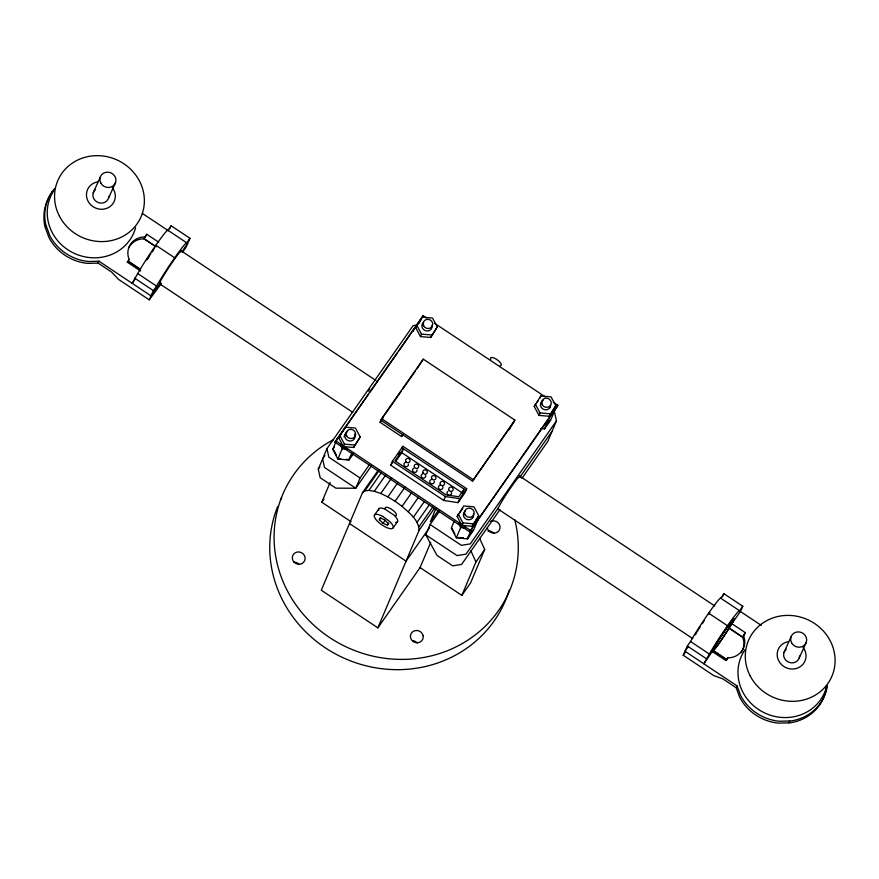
<?xml version="1.0" encoding="UTF-8"?>
<svg xmlns="http://www.w3.org/2000/svg" width="879" height="879" viewBox="0 0 879 879"><rect width="100%" height="100%" fill="white"/><g stroke="black" fill="none" stroke-linecap="round" stroke-linejoin="round"><path stroke-width="1.32" d="M741.074 652.701A17.954 16.789 24.2 0 0 742.634 637.242L745.337 632.671L731.196 623.255M371.465 465.826L355.753 488.241L335.866 488.164L320.176 477.736L318.286 469.144L326.966 448.62L413.152 325.615L416.965 324.999M553.265 402.197L557.835 405.23L557.187 406.768L469.595 531.784L334.91 442.225L423.151 315.671L426.568 317.945M353.512 453.575L348.963 460.069L337.833 459.025L332.778 449.312L337.118 439.05M338.635 437.687L345.194 427.183L355.446 428.051L360.192 436.951L353.644 447.466L343.381 446.598L338.635 437.687L341.393 433.666M345.194 427.183L342.766 431.655M337.833 459.025L342.173 448.762L340.272 445.126M343.381 446.598L344.425 444.137L339.679 435.226M351.106 521.73L321.769 502.217L330.119 482.45M353.644 447.466L360.192 436.951M348.963 460.069L351.853 453.234M413.229 331.328L414.196 329.043M415.723 327.68L422.272 317.176L432.523 318.044L437.27 326.944L430.721 337.459L420.47 336.591L415.723 327.68L417.096 325.669M419.305 322.659L420.272 320.374M423.151 315.671L399.033 350.699M403.065 434.501L401.604 436.588L380.058 422.261L381.574 418.668L423.271 359.159L514.852 420.063L508.952 429.908L509.82 427.853M369.521 464.53L360.093 477.978L355.753 488.241L324.505 467.463L322.626 458.882L324.944 455.586M420.47 336.591L421.502 334.13L416.756 325.219M378.673 469.617L362.489 492.723L321.296 590.238L377.871 627.848L420.085 567.592L430.721 542.42M430.721 337.459L437.27 326.944M423.271 359.159L416.668 369.191M401.604 436.588L402.472 434.534M390.737 465.211L392.397 461.288L402.912 446.29L466.716 488.713L465.057 492.636L458.047 502.634L443.774 500.47L390.737 465.211L392.243 463.068M402.077 448.246L402.912 446.29M401.802 452.707L403.461 448.784L464.123 489.131L462.464 493.053L401.802 452.707L395.638 461.497M379.332 519.72L380.08 517.94L384.519 519.742L388.21 523.335L387.452 525.126L383.013 523.324L379.332 519.72L380.728 517.72M377.871 627.848L419.063 530.334L434.479 508.337M435.808 508.809L430.26 521.939L438.072 510.798M499.986 509.644L461.596 564.439L452.707 565.856L437.006 555.418L425.788 534.817L430.128 524.554L439.555 511.106M443.774 500.47L445.422 496.547L459.706 498.712L466.716 488.713M458.047 502.634L459.706 498.712M454.19 521.28L451.301 528.125L456.355 537.838L467.485 538.882L473.561 530.213L477.89 519.95M457.179 516.489L463.727 505.974L473.979 506.842L478.725 515.753L472.177 526.257L461.925 525.389L457.179 516.489L458.552 514.479M384.573 414.998L380.926 420.206L472.506 481.11L514.852 420.063M456.355 537.838L460.695 527.576L458.794 523.939M461.925 525.389L462.958 522.928L458.212 514.017M469.595 531.784L557.835 405.23M472.177 526.257L478.725 515.753M467.485 538.882L471.814 528.62M534.245 406.494L540.794 395.989L551.045 396.858L555.792 405.757L549.243 416.261L538.992 415.404L534.245 406.494L535.619 404.483M539.75 398.451L540.794 395.989M420.085 567.592L461.838 595.358L475.935 562L484.692 549.496L479.604 538.278M538.992 415.404L540.025 412.943L535.278 404.032M484.692 549.496L470.595 582.854L461.838 595.358M549.243 416.261L555.792 405.757M540.849 428.534L544.562 428.875L548.903 418.613M554.968 409.944L550.639 420.206L544.562 428.875M554.572 412.317L556.451 420.898L547.782 441.434L521.928 478.33M158.725 242.23L146.76 234.264L144.024 238.813A17.954 16.789 24.3 0 0 128.499 248.197M52.147 191.721L51.29 193.6A46.686 43.675 24.2 0 0 44.917 226.518L48.971 237.572A46.686 43.675 24.2 0 0 87.768 263.392L98.118 263.085L111.556 272.029L118.687 279.511L149.254 299.849L153.396 290.641L156.561 286.104A29.501 1.824 -56.4 0 1 174.701 257.789A29.501 1.824 -56.4 0 1 186.82 242.846L189.974 238.319L171.119 225.771L167.955 230.298A29.501 1.824 -56.4 0 0 155.847 245.241A29.501 1.824 -56.4 0 0 137.706 273.556L132.18 283.324L135.289 278.874M743.48 635.352L744.315 637.978A17.954 16.789 24.2 0 1 727.724 657.877L726.922 659.679L712.77 650.262M45.488 228.057L46.334 226.178M93.24 192.765L100.294 177.097M108.502 198.204L115.556 182.535M98.118 263.085L98.964 261.206L151.045 295.871L160.637 282.785M144.881 236.934L142.068 237.132A17.954 16.789 24.3 0 0 129.125 259.459L128.268 261.338L140.244 269.315M169.702 228.914L171.119 225.771M189.974 238.319L185.821 247.548L182.733 251.976M732.734 622.222L731.877 623.716L740.415 611.498L742.788 606.257L723.922 593.699L720.758 598.225A29.501 1.813 -56.4 0 0 708.65 613.179A29.501 1.813 -56.4 0 0 690.509 641.494L687.345 646.021L683.192 655.229L713.748 675.577L722.791 678.852L736.217 687.796L739.711 697.311A46.686 43.675 24.3 0 0 778.497 723.131L790.518 722.78A46.686 43.675 24.3 0 0 826.579 687.4M722.505 596.852L723.922 593.699M742.788 606.257L739.624 610.784A29.501 1.813 -56.4 0 0 727.515 625.727A29.501 1.813 -56.4 0 0 709.375 654.042L703.848 663.81L712.21 651.581M736.217 687.796L737.063 685.917L684.994 651.251L688.092 646.812M783.98 652.504L791.034 636.846M799.242 657.942L806.296 642.285M788.848 722.835L789.705 720.945M819.613 704.98L820.459 703.101M146.76 234.264L144.079 238.747L156.044 246.702M745.337 632.671L742.656 637.143L728.515 627.738L742.634 637.242M418.47 323.659L421.228 319.637M349.337 458.256L350.721 456.245M459.926 512.468L462.684 508.447M536.992 402.472L538.377 400.461M470.617 533.048L471.99 531.037M140.629 271.04L127.257 262.14L129.125 259.459M182.184 251.339L187.623 243.56M149.254 299.849L161.461 283.324M334.91 442.225L368.532 394.231M370.103 391.99L397.473 352.929M318.286 469.144L319.857 466.914M332.778 449.312L334.295 447.147M349.424 458.552L352.303 454.432M321.769 502.217L323.955 499.096M385.299 413.954L400.989 391.573M402.549 389.331L415.097 371.432M380.058 422.261L382.98 418.096M362.489 492.723L364.873 490.867L378.75 471.067M364.873 490.867L368.905 490.372L381.244 472.77M398.253 454.498L399.747 452.344M403.461 448.784L394.99 460.871L446.082 494.844L458.772 496.767L464.123 489.131M368.905 490.372L374.322 491.262L385.881 474.759M374.322 491.262L380.783 493.482L391.573 478.077M374.344 515.259L378.739 508.974M380.783 493.482L387.859 496.888L397.879 482.582M387.859 496.888L395.111 501.261L405.131 486.966M383.013 523.324L385.112 520.313M387.452 525.126L388.848 523.126M419.063 530.334C418.909 519.874 409.065 512.842 402.066 506.337L411.317 493.141M393.199 527.796L397.605 521.511M408.296 511.776L418.316 497.47M413.383 517.226L424.172 501.832M417.009 522.357L429.337 504.755M418.942 526.818L432.82 507.018M429.545 527.598L406.054 561.132L349.479 523.521M472.506 481.11L514.204 421.601M467.21 538.377L469.375 535.289M470.814 533.234L472.968 530.158M547.188 424.271L550.078 420.151M556.451 420.898L470.265 543.914L461.376 545.332L430.128 524.554M498.338 507.919L465.925 554.177L457.036 555.594L425.788 534.817M552.122 431.171L519.709 477.418A19.777 1.34 -56.4 0 0 508.809 490.57A19.777 1.34 -56.4 0 0 498.448 509.007M683.192 655.229L685.521 651.91M711.364 650.91L725.856 660.558L727.724 657.877M127.257 262.14L128.312 261.261L140.288 269.227M490.713 521.39L492.295 520.928A6.483 6.087 22.9 0 1 499.92 525.994A6.483 6.087 22.9 0 1 494.965 533.07L493.284 533.113A6.483 6.087 22.9 0 1 487.34 528.004M293.905 562.252L294.74 562.219A6.483 6.087 22.9 0 1 299.179 564.439M98.964 261.206L88.614 261.513A46.686 43.675 24.2 0 1 49.817 235.693L45.774 224.639A46.686 43.675 24.2 0 1 54.465 188.699M159.582 283.653L159.407 283.642A19.777 1.22 -56.4 0 1 171.866 262.975A19.777 1.22 -56.4 0 1 181.03 252.119M421.502 334.13L431.765 334.987M540.025 412.943L550.287 413.8M344.425 444.137L354.676 444.994M338.404 458.398L339.525 458.497M462.958 522.928L473.221 523.796M460.629 537.53L463.2 537.739M342.173 448.762L347.117 449.224M338.14 458.585L340.788 458.838M346.062 459.332L348.699 459.574M460.695 527.576L465.639 528.037M457.992 537.508L463.266 538.003M434.567 323.263L545.277 396.879M142.332 213.421L168.372 230.748M519.61 476.088L714.814 605.994M381.574 418.668L473.155 479.571M497.591 508.743L692.806 638.648M392.397 461.288L445.422 496.547M335.558 440.687L470.243 530.246M360.093 477.978L328.845 457.201L326.966 448.62M167.955 230.298L186.82 242.846M720.758 598.225L739.624 610.784M739.678 611.004L761.192 625.321M180.832 250.592L376.014 380.541M155.836 245.252L174.69 257.8M708.65 613.19L727.504 625.738M144.024 238.813L156.001 246.79M712.737 650.35L726.889 659.766M158.813 283.236L352.864 412.427M137.706 273.556L156.561 286.104M690.509 641.494L709.375 654.042M134.542 278.094L153.396 290.641M687.345 646.021L706.2 658.58M395.111 501.261L402.066 506.337M451.894 528.18L454.882 533.938M333.954 450.52L336.349 455.124M470.847 550.77L475.935 562M737.063 685.917L740.557 695.432A46.686 43.675 24.3 0 0 779.343 721.252L791.364 720.901A46.686 43.675 24.3 0 0 827.425 685.51M395.572 522.467A11.35 3.824 35 0 0 394.199 515.27L384.771 508.996A11.35 3.824 35 0 0 378.673 510.117M490.79 359.445A6.483 2.187 35 0 1 496.756 359.467A6.483 2.187 35 0 1 500.118 365.653M344.008 436.819A5.186 4.867 22.9 0 1 345.458 434.753M354.512 434.061A5.186 4.867 22.9 0 1 352.27 440.577A5.186 4.867 22.9 0 1 345.348 438.127A5.186 4.867 22.9 0 1 347.601 431.611M422.535 324.747A5.186 4.867 22.9 0 1 423.645 324.065M432.039 325.285A5.186 4.867 22.9 0 1 425.425 330.691A5.186 4.867 22.9 0 1 423.579 322.285M541.057 403.56A5.186 4.867 22.9 0 1 542.167 402.879M549.529 406.559A5.186 4.867 22.9 0 1 549.628 407.845M550.672 405.373A5.186 4.867 22.9 0 1 542.739 408.9A5.186 4.867 22.9 0 1 543.211 400.417M472.462 516.544A5.186 4.867 22.9 0 1 472.561 517.83M473.495 514.083A5.186 4.867 22.9 0 1 466.881 519.489A5.186 4.867 22.9 0 1 465.035 511.084M408.383 464.134A2.274 2.132 22.9 0 1 406.658 466.606A2.274 2.132 22.9 0 1 403.988 464.837A2.274 2.132 22.9 0 1 405.724 462.354M417.009 469.869A2.274 2.132 22.9 0 1 415.459 472.298A2.274 2.132 22.9 0 1 412.723 470.924A2.274 2.132 22.9 0 1 413.789 468.254M434.248 481.329A2.274 2.132 22.9 0 1 432.699 483.769A2.274 2.132 22.9 0 1 429.963 482.395A2.274 2.132 22.9 0 1 431.029 479.714M425.436 475.056A2.274 2.132 22.9 0 1 424.447 477.912A2.274 2.132 22.9 0 1 421.426 476.836A2.274 2.132 22.9 0 1 422.403 473.99M451.29 492.251A2.274 2.132 22.9 0 1 450.477 495.02A2.274 2.132 22.9 0 1 447.488 494.361A2.274 2.132 22.9 0 1 447.785 491.482M442.675 486.526A2.274 2.132 22.9 0 1 441.511 489.438A2.274 2.132 22.9 0 1 438.511 487.944A2.274 2.132 22.9 0 1 440.203 485.285M368.367 391.122A19.777 1.34 -56.4 0 1 369.74 389.177M147.507 259.129A16.536 1.011 -56.3 0 1 149.199 256.492M152.177 252.009A16.536 1.011 -56.3 0 1 153.385 250.262M146.716 259.986A19.777 1.22 -56.3 0 1 148.046 257.888M149.441 255.767A19.777 1.22 -56.3 0 1 150.869 253.602M153.023 250.416A19.777 1.22 -56.3 0 1 154.44 248.383M135.608 227.727A45.389 42.456 24.3 0 1 74.671 253.548A45.389 42.456 24.3 0 1 53.74 190.765M108.886 196.248A8.109 7.581 24.3 0 1 97.437 202.236A8.109 7.581 24.3 0 1 95.492 189.534M112.38 187.71A14.591 13.646 24.3 0 1 107.82 207.905A14.591 13.646 24.3 0 1 87.351 199.654A14.591 13.646 24.3 0 1 97.844 181.854M826.348 687.466A45.389 42.456 24.3 0 1 764.807 713.023A45.389 42.456 24.3 0 1 745.161 649.493M799.615 655.987A8.109 7.581 24.3 0 1 788.166 661.986A8.109 7.581 24.3 0 1 786.233 649.284M803.12 647.449A14.591 13.646 24.3 0 1 798.561 667.644A14.591 13.646 24.3 0 1 778.08 659.393A14.591 13.646 24.3 0 1 788.573 641.593M695.355 634.803A19.777 1.22 -56.4 0 1 696.597 632.671M697.124 631.792A19.777 1.22 -56.4 0 1 698.267 629.913M698.882 628.935A19.777 1.22 -56.4 0 1 700.167 626.892M702.233 623.705A19.777 1.22 -56.4 0 1 704.387 620.475M708.595 614.399A19.777 1.22 -56.4 0 1 709.88 612.608M514.709 519.588A123.214 115.709 22.9 0 1 437.05 654.317A123.214 115.709 22.9 0 1 285.708 587.502A123.214 115.709 22.9 0 1 333.548 439.61M509.161 590.227A123.214 115.709 22.9 0 1 353.259 661.909A123.214 115.709 22.9 0 1 277.665 506.524M280.445 500.206A123.214 115.709 22.9 0 1 281.676 497.723M487.966 531.191A6.483 6.087 22.9 0 1 494.075 533.355M412.833 640.747A6.483 6.087 22.9 0 1 417.272 642.967M385.42 509.348A6.812 2.296 35 0 1 391.682 509.38A6.812 2.296 35 0 1 395.22 515.863M301.651 563.681L300.069 564.153A6.483 6.087 22.9 0 1 292.443 559.077A6.483 6.087 22.9 0 1 297.399 552.012L299.08 551.957A6.483 6.087 22.9 0 1 301.651 563.681M382.794 516.434L380.365 515.281A11.35 3.824 35 0 0 375.575 519.039A11.35 3.824 35 0 0 390.012 528.642A11.35 3.824 35 0 0 389.793 521.555L382.794 516.434M423.118 635.605L422.557 634.067A6.483 6.087 22.9 0 0 410.416 636L410.537 637.605A6.483 6.087 22.9 0 0 418.162 642.67A6.483 6.087 22.9 0 0 423.118 635.605M346.546 435.841A4.867 4.571 22.9 0 0 354.885 436.621A4.867 4.571 22.9 0 0 351.106 429.348A4.867 4.571 22.9 0 0 346.546 435.841M423.634 325.834A4.867 4.571 22.9 0 0 431.963 326.614A4.867 4.571 22.9 0 0 428.183 319.341A4.867 4.571 22.9 0 0 423.634 325.834M542.156 404.648A4.867 4.571 22.9 0 0 550.485 405.428A4.867 4.571 22.9 0 0 546.705 398.154A4.867 4.571 22.9 0 0 542.156 404.648M465.068 514.654A4.867 4.571 22.9 0 0 473.407 515.435A4.867 4.571 22.9 0 0 469.628 508.161A4.867 4.571 22.9 0 0 465.068 514.654M405.834 461.453A2.274 2.132 22.9 0 0 409.724 461.816A2.274 2.132 22.9 0 0 407.966 458.42A2.274 2.132 22.9 0 0 405.834 461.453M414.459 467.188A2.274 2.132 22.9 0 0 418.349 467.551A2.274 2.132 22.9 0 0 416.58 464.156A2.274 2.132 22.9 0 0 414.459 467.188M431.699 478.648A2.274 2.132 22.9 0 0 435.588 479.011A2.274 2.132 22.9 0 0 433.819 475.616A2.274 2.132 22.9 0 0 431.699 478.648M423.074 472.913A2.274 2.132 22.9 0 0 426.963 473.276A2.274 2.132 22.9 0 0 425.205 469.88A2.274 2.132 22.9 0 0 423.074 472.913M448.938 490.108A2.274 2.132 22.9 0 0 452.828 490.471A2.274 2.132 22.9 0 0 451.059 487.076A2.274 2.132 22.9 0 0 448.938 490.108M440.313 484.384A2.274 2.132 22.9 0 0 444.203 484.747A2.274 2.132 22.9 0 0 442.445 481.351A2.274 2.132 22.9 0 0 440.313 484.384M59.486 216.267A45.389 42.456 24.3 0 0 137.179 223.727A45.389 42.456 24.3 0 0 101.722 155.869A45.389 42.456 24.3 0 0 59.486 216.267M100.788 182.975A8.109 7.581 24.3 0 0 114.666 184.304A8.109 7.581 24.3 0 0 108.337 172.185A8.109 7.581 24.3 0 0 100.788 182.975M718.604 643.681A16.536 1.022 -56.4 0 0 732.416 621.585A16.536 1.022 -56.4 0 0 718.637 640.45A16.536 1.022 -56.4 0 0 718.604 643.681M717.693 645.34A19.777 1.22 -56.4 0 0 734.218 618.926A19.777 1.22 -56.4 0 0 717.736 641.483A19.777 1.22 -56.4 0 0 717.693 645.34M750.226 676.006A45.389 42.456 24.3 0 0 827.908 683.466A45.389 42.456 24.3 0 0 792.451 615.608A45.389 42.456 24.3 0 0 750.226 676.006M791.529 642.714A8.109 7.581 24.3 0 0 805.406 644.043A8.109 7.581 24.3 0 0 799.066 631.924A8.109 7.581 24.3 0 0 791.529 642.714"/></g></svg>
